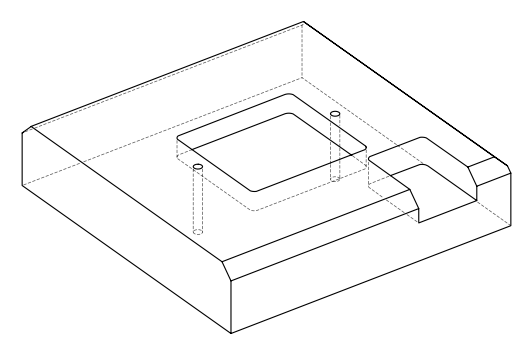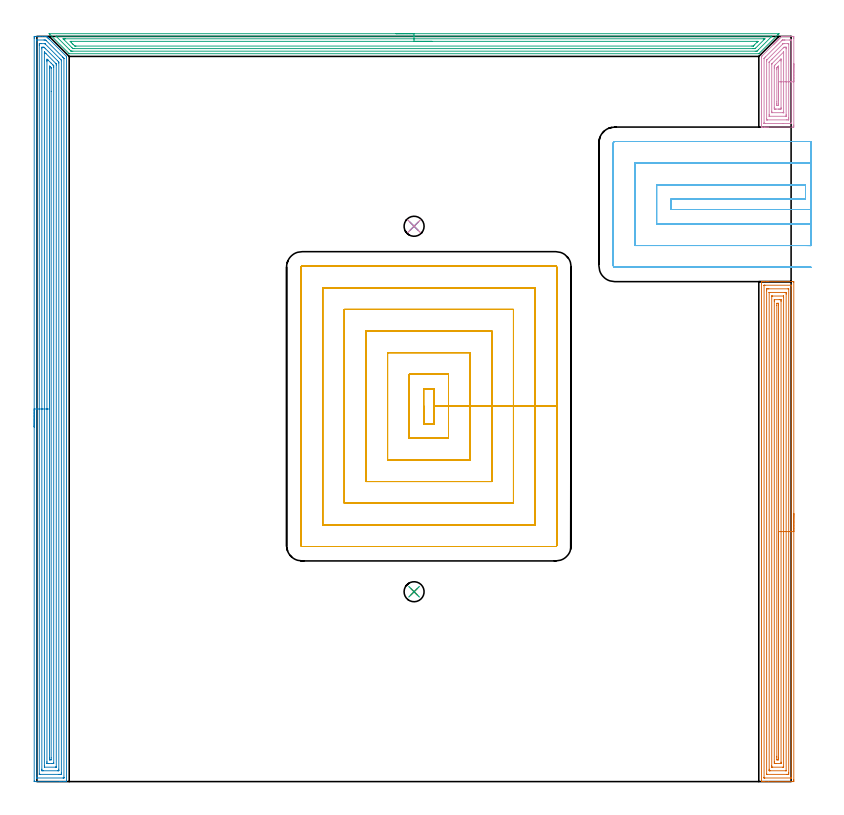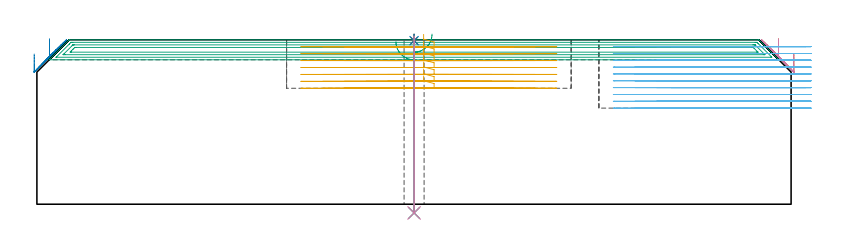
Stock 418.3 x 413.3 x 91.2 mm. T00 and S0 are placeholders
(PLAN: 10 operations, 3 tool changes, 109.6 min)
(1 AREA_MILL | FG_CHAMFER_SURFACE | UGT0205_001 | 15.78 min | 45652 mm3)
(2 AREA_MILL_1 | FG_CHAMFER_SURFACE_1 | UGT0205_001 | 23.19 min | 66208 mm3)
(3 AREA_MILL_2 | FG_CHAMFER_SURFACE_2 | UGT0205_001 | 12.89 min | 24795 mm3)
(4 AREA_MILL_3 | FG_CHAMFER_SURFACE_3 | UGT0205_001 | 2.87 min | 8515 mm3)
(5 MILL_RECTANGULAR_POCKET | POCKET_RECTANGULAR_STRAIGHT | NXT0201_012 | Follow Part, ap 4, ae 75% | 32.24 min | 726405 mm3)
(6 MILL_SLOT | SLOT_PARTIAL_RECTANGULAR | NXT0201_012 | Follow Part, ap 4, ae 75% | 21.75 min | 342617 mm3)
(7 SPOT_DRILL | STEP1HOLE | NXT0321_9005460120000 | 0.03 min | 70 mm3)
(8 SPOT_DRILL_1 | STEP1HOLE_1 | NXT0321_9005460120000 | 0.03 min | 36 mm3)
(9 DRILL_THROUGH_HOLE_INTO_CENTER | STEP1HOLE | UGT0301_506 | 0.39 min | 8785 mm3)
(10 DRILL_THROUGH_HOLE_INTO_CENTER_1 | STEP1HOLE_1 | UGT0301_506 | 0.39 min | 8774 mm3)
(TOOL UGT0205_001 | Chamfer Mill 20 x 3 x 45 deg. | D20 FL50 Z2)
(TOOL NXT0201_012 | ENDMILL 16mm [2P460-1600-NA 1630] | D16 FL38 Z6)
(TOOL NXT0321_9005460120000 | NC Spot Drill, 142deg, 12mm, Carbide, Uncoated | D12 PA142 FL30 Z2)
(TOOL UGT0301_506 | Carbide Drill 11.1 mm | D11.1 PA118 FL94 Z2)
(OP 1 AREA_MILL)
G17 G21 G94 G90
T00 M6
G54
G17 G0 G90 X419.8 Y148.65 S1061 M3
G43 Z101.2 H0
Z83.3
G94 G1 Y148.612 Z82.428 F250.
Y148.498 Z81.564
Y148.309 Z80.712
Y148.047 Z79.88
Y147.713 Z79.074
Y147.31 Z78.3
Y146.841 Z77.564
Y146.31 Z76.872
Y145.721 Z76.229
Y145.078 Z75.64
Y144.386 Z75.109
Y143.65 Z74.64
Y142.876 Z74.237
Y142.07 Z73.903
Y141.238 Z73.641
Y140.386 Z73.452
Y139.522 Z73.338
Y138.65 Z73.3
Y0.983
X419.799 Y0.619 Z73.301
X419.794 Y0.095 Z73.303
X419.792 Y0.008 Z73.306
X419.274 Y0. Z73.823
X405.7 Z87.395
X403.313 Z89.783
X402.305 Z90.795
X401.93 Y0.008 Z91.161
X401.903 Y0.01 Z91.188
X401.9 Y0.172 Z91.2
Y277.128
X401.903 Y277.291 Z91.188
X401.932 Y277.3 Z91.159
X402.305 Z90.794
X402.629 Z90.47
X403.313 Z89.783
X404.541 Z88.556
X405.086 Z88.008
X405.7 Z87.395
X419.274 Z73.823
X419.549 Y277.298 Z73.548
X419.792 Y277.29 Z73.306
X419.799 Y277.046 Z73.299
X419.8 Y138.65 Z73.3
X418.386 Z74.714
X418.385 Y2.183 Z74.715
X418.384 Y2.071 Z74.716
X418.381 Y2.017 Z74.719
X418.38 Y2.011 Z74.72
X418.359 Y2.007 Z74.741
X418.306 Y2.004 Z74.794
X417.903 Y2. Z75.197
X403.715 Z89.385
X403.455 Y2.003 Z89.645
X403.347 Y2.007 Z89.753
X403.328 Y2.009 Z89.772
X403.321 Y2.021 Z89.779
X403.319 Y2.072 Z89.781
X403.316 Y2.182 Z89.784
X403.314 Y2.404 Z89.786
X403.315 Y275.117 Z89.785
X403.316 Y275.229 Z89.784
X403.319 Y275.283 Z89.781
X403.32 Y275.289 Z89.78
X403.341 Y275.293 Z89.759
X403.394 Y275.296 Z89.706
X403.797 Y275.3 Z89.303
X417.985 Z75.115
X418.244 Y275.297 Z74.856
X418.353 Y275.293 Z74.747
X418.372 Y275.291 Z74.728
X418.379 Y275.279 Z74.721
X418.381 Y275.228 Z74.719
X418.384 Y275.117 Z74.716
X418.386 Y274.896 Z74.714
Y138.65
X416.972 Z76.128
X416.971 Y5.086 Z76.129
X416.97 Y4.727 Z76.13
X416.966 Y4.192 Z76.134
X416.964 Y4.022 Z76.136
X416.798 Y4.007 Z76.302
X416.614 Y4.004 Z76.486
X415.918 Y4. Z77.182
X415.727 Z77.373
X405.086 Y4.001 Z88.014
X404.895 Y4.004 Z88.205
X404.768 Y4.01 Z88.332
X404.734 Y4.013 Z88.366
X404.733 Y4.03 Z88.367
X404.731 Y4.072 Z88.369
X404.729 Y4.192 Z88.371
Y272.214
X404.73 Y272.573 Z88.37
X404.733 Y273.107 Z88.367
X404.735 Y273.278 Z88.365
X404.902 Y273.293 Z88.198
X405.086 Y273.296 Z88.014
X405.782 Y273.3 Z87.318
X405.973 Z87.127
X416.614 Y273.299 Z76.486
X416.805 Y273.296 Z76.295
X416.932 Y273.29 Z76.168
X416.966 Y273.287 Z76.134
X416.967 Y273.27 Z76.133
X416.969 Y273.227 Z76.131
X416.971 Y273.107 Z76.129
X416.972 Y138.65 Z76.128
X415.557 Z77.543
Y6.151
X415.556 Y6.047 Z77.544
X415.553 Y6.018 Z77.547
X415.551 Y6.01 Z77.549
X415.543 Y6.007 Z77.557
X415.49 Y6.003 Z77.61
X415.273 Y6.001 Z77.827
X406.839 Y6. Z86.261
X406.42 Y6.003 Z86.68
X406.211 Y6.007 Z86.889
X406.161 Y6.01 Z86.939
X406.149 Y6.017 Z86.951
X406.147 Y6.034 Z86.953
X406.145 Y6.101 Z86.955
X406.143 Y6.701 Z86.957
Y6.873
Y271.149
X406.144 Y271.253 Z86.956
X406.147 Y271.282 Z86.953
X406.149 Y271.29 Z86.951
X406.157 Y271.293 Z86.943
X406.21 Y271.297 Z86.89
X406.426 Y271.299 Z86.674
X414.861 Y271.3 Z78.239
X415.28 Y271.297 Z77.82
X415.489 Y271.293 Z77.611
X415.539 Y271.29 Z77.561
X415.551 Y271.283 Z77.549
X415.553 Y271.266 Z77.547
X415.555 Y271.199 Z77.545
X415.557 Y270.599 Z77.543
Y270.427
Y138.65
X414.143 Z78.957
X414.142 Y8.278 Z78.958
X414.14 Y8.151 Z78.96
X414.136 Y8.05 Z78.964
X414.132 Y8.009 Z78.968
X414.117 Y8.007 Z78.983
X413.954 Y8.002 Z79.146
X413.721 Y8. Z79.379
X407.746 Y8.001 Z85.354
X407.653 Y8.002 Z85.447
X407.596 Y8.006 Z85.504
X407.57 Y8.009 Z85.53
X407.564 Y8.088 Z85.536
X407.559 Y8.469 Z85.541
X407.557 Y8.659 Z85.543
Y269.022
X407.559 Y269.149 Z85.541
X407.564 Y269.25 Z85.536
X407.568 Y269.291 Z85.532
X407.583 Y269.293 Z85.517
X407.746 Y269.297 Z85.354
X407.979 Y269.3 Z85.121
X413.954 Y269.299 Z79.146
X414.047 Y269.298 Z79.053
X414.104 Y269.294 Z78.996
X414.13 Y269.291 Z78.97
X414.136 Y269.212 Z78.964
X414.141 Y268.831 Z78.959
X414.143 Y268.64 Z78.957
Y138.65
X412.729 Z80.371
Y10.787
X412.728 Y10.446 Z80.372
X412.725 Y10.17 Z80.375
X412.722 Y10.033 Z80.378
X412.719 Y10.01 Z80.381
X412.686 Y10.006 Z80.414
X412.621 Y10.002 Z80.479
X409.963 Y10. Z83.137
X409.52 Y10.001 Z83.58
X409.072 Y10.004 Z84.028
X408.988 Y10.01 Z84.112
X408.978 Y10.099 Z84.122
X408.975 Y10.446 Z84.125
X408.972 Y10.999 Z84.128
X408.971 Y266.513 Z84.129
X408.972 Y266.854 Z84.128
X408.975 Y267.13 Z84.125
X408.978 Y267.267 Z84.122
X408.981 Y267.29 Z84.119
X409.014 Y267.294 Z84.086
X409.079 Y267.298 Z84.021
X411.737 Y267.3 Z81.363
X412.18 Y267.299 Z80.92
X412.628 Y267.296 Z80.472
X412.712 Y267.29 Z80.388
X412.722 Y267.201 Z80.378
X412.725 Y266.854 Z80.375
X412.728 Y266.301 Z80.372
X412.729 Y138.65 Z80.371
X411.315 Z81.785
Y13.126
X411.313 Y12.233 Z81.787
X411.312 Y12.214 Z81.788
X411.293 Y12.01 Z81.807
X410.633 Y12.005 Z82.467
X410.407 Y12.01 Z82.693
X410.388 Y12.233 Z82.712
X410.387 Y12.253 Z82.714
X410.385 Y13.148 Z82.715
Y14.02
Y264.173
X410.387 Y265.067 Z82.713
Y265.086
X410.407 Y265.29 Z82.693
X411.067 Y265.295 Z82.033
X411.293 Y265.29 Z81.807
X411.312 Y265.067 Z81.788
X411.313 Y265.047 Z81.787
X411.315 Y264.173 Z81.785
Y138.65
Y137.778 Z81.823
Y136.913 Z81.937
Y136.062 Z82.126
Y135.23 Z82.388
Y134.424 Z82.722
Y133.65 Z83.125
Y132.914 Z83.594
Y132.222 Z84.125
Y131.579 Z84.714
Y130.99 Z85.357
Y130.458 Z86.05
Y129.99 Z86.785
Y129.587 Z87.559
Y129.253 Z88.365
Y128.991 Z89.197
Y128.802 Z90.049
Y128.688 Z90.914
Y128.65 Z91.785
G0 Z101.2
M5
M2
(OP 2 AREA_MILL_1)
G17 G21 G94 G90
T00 M6
G54
G17 G0 G90 X-1.5 Y196.65 S1061 M3
G43 Z101.2 H0
Z83.3
G94 G1 Y196.688 Z82.428 F250.
Y196.802 Z81.564
Y196.991 Z80.712
Y197.253 Z79.88
Y197.587 Z79.074
Y197.99 Z78.3
Y198.458 Z77.564
Y198.99 Z76.872
Y199.579 Z76.229
Y200.222 Z75.64
Y200.914 Z75.109
Y201.65 Z74.64
Y202.424 Z74.237
Y203.23 Z73.903
Y204.062 Z73.641
Y204.914 Z73.452
Y205.778 Z73.338
Y206.65 Z73.3
Y412.312
X-1.499 Y412.675 Z73.301
X-1.494 Y413.2 Z73.303
X-1.491 Y413.292 Z73.306
X-0.974 Y413.3 Z73.823
X1.686 Z76.481
X3.107 Z77.904
X4.346 Z79.141
X5.148 Z79.946
X5.191 Z79.989
X5.233 Y413.299 Z80.031
X5.292 Y413.296 Z80.09
X5.329 Y413.271 Z80.128
X5.432 Y413.168 Z80.232
X5.529 Y413.073 Z80.325
X5.627 Y412.973 Z80.426
X5.726 Y412.875 Z80.525
X5.824 Y412.777 Z80.62
X5.925 Y412.675 Z80.724
X6.019 Y412.581 Z80.818
X6.12 Y412.482 Z80.916
X6.223 Y412.377 Z81.022
X6.312 Y412.288 Z81.112
X6.415 Y412.186 Z81.212
X6.521 Y412.08 Z81.32
X6.605 Y411.995 Z81.405
X6.711 Y411.891 Z81.507
X16.318 Y402.284 Z91.115
X16.344 Y402.256 Z91.141
X16.399 Y402.195 Z91.184
X16.4 Y401.95 Z91.2
Y0.178
X16.397 Y0.01 Z91.188
X16.369 Y0.007 Z91.16
X15.982 Y0. Z90.782
X15.693 Z90.492
X14.988 Z89.783
X13.748 Z88.545
X13.214 Z88.009
X12.594 Z87.39
X-1.242 Y0.001 Z73.556
X-1.492 Y0.01 Z73.306
X-1.499 Y0.26 Z73.299
Y0.284
X-1.5 Y206.65 Z73.3
X-0.086 Z74.714
Y410.886
X-0.084 Y411.111 Z74.716
X-0.081 Y411.222 Z74.719
X-0.079 Y411.274 Z74.721
X-0.07 Y411.29 Z74.73
X-0.018 Y411.292 Z74.782
X0.392 Y411.299 Z75.192
X3.938 Z78.738
X4.346 Y411.296 Z79.146
X4.834 Y411.29 Z79.634
X5.263 Y410.888 Z80.063
X14.303 Y401.847 Z89.103
X14.51 Y401.636 Z89.31
X14.945 Y401.193 Z89.745
X14.979 Y401.137 Z89.779
X14.982 Y401.112 Z89.782
X14.986 Y401.058 Z89.786
Y2.414
X14.984 Y2.189 Z89.784
X14.981 Y2.078 Z89.781
X14.979 Y2.026 Z89.779
X14.97 Y2.01 Z89.77
X14.918 Y2.008 Z89.718
X14.508 Y2.001 Z89.308
X0.321 Y2. Z75.121
X0.057 Y2.003 Z74.857
X-0.057 Y2.008 Z74.743
X-0.076 Y2.01 Z74.724
X-0.079 Y2.025 Z74.721
X-0.082 Y2.078 Z74.718
X-0.085 Y2.189 Z74.715
X-0.086 Y2.41 Z74.714
Y206.65
X1.329 Z76.129
Y408.206
X1.33 Y408.566 Z76.13
X1.333 Y409.1 Z76.133
X1.335 Y409.271 Z76.135
X1.497 Y409.291 Z76.297
X1.686 Y409.295 Z76.486
X2.375 Y409.3 Z77.175
X2.573 Z77.373
X4.15 Y409.298 Z78.95
X4.346 Y409.293 Z79.146
X4.394 Y409.29 Z79.194
X4.428 Y409.263 Z79.228
X4.471 Y409.225 Z79.271
X4.6 Y409.1 Z79.4
X12.645 Y401.056 Z87.445
X13.214 Y400.483 Z88.014
X13.529 Y400.162 Z88.329
X13.565 Y400.112 Z88.365
X13.567 Y400.071 Z88.367
X13.57 Y399.982 Z88.37
X13.571 Y399.802 Z88.371
Y5.094
X13.57 Y4.734 Z88.37
X13.567 Y4.2 Z88.367
X13.565 Y4.029 Z88.365
X13.403 Y4.009 Z88.203
X13.214 Y4.005 Z88.014
X12.525 Y4. Z87.325
X12.327 Z87.127
X1.884 Z76.684
X1.686 Y4.002 Z76.486
X1.488 Y4.005 Z76.288
X1.357 Y4.01 Z76.157
X1.335 Y4.019 Z76.135
X1.333 Y4.037 Z76.133
X1.331 Y4.08 Z76.131
X1.329 Y4.2 Z76.129
Y206.65
X2.743 Z77.543
Y406.419
X2.747 Y407.137 Z77.547
X2.75 Y407.243 Z77.55
X2.755 Y407.29 Z77.555
X2.804 Y407.292 Z77.604
X3.022 Y407.296 Z77.822
X3.46 Y407.3 Z78.26
X3.472 Z78.272
X3.908 Y407.29 Z78.708
X3.971 Y407.269 Z78.771
X4.056 Y407.188 Z78.856
X4.185 Y407.064 Z78.985
X4.346 Y406.904 Z79.146
X4.833 Y406.419 Z79.633
X11.44 Y399.81 Z86.24
X11.976 Y399.268 Z86.776
X12.15 Y399.082 Z86.95
X12.153 Y398.907 Z86.953
X12.157 Y398.546 Z86.957
Y6.881
X12.153 Y6.163 Z86.953
X12.15 Y6.057 Z86.95
X12.145 Y6.01 Z86.945
X12.096 Y6.008 Z86.896
X11.878 Y6.004 Z86.678
X11.44 Y6. Z86.24
X3.46 Z78.26
X3.019 Y6.004 Z77.819
X2.805 Y6.008 Z77.605
X2.757 Y6.01 Z77.557
X2.75 Y6.042 Z77.55
X2.748 Y6.107 Z77.548
X2.743 Y6.71 Z77.543
Y6.881
Y206.65
X4.157 Z78.957
Y403.928
X4.159 Y404.631 Z78.959
X4.16 Y404.632 Z78.96
X4.168 Y404.631 Z78.968
X4.346 Y404.455 Z79.146
X5.065 Y403.737 Z79.865
X10.427 Y398.374 Z85.227
X10.554 Y398.244 Z85.354
X10.736 Y398.048 Z85.536
X10.741 Y397.671 Z85.541
X10.743 Y397.48 Z85.543
Y8.287
X10.742 Y8.16 Z85.542
X10.738 Y8.059 Z85.538
X10.734 Y8.009 Z85.534
X10.719 Y8.006 Z85.519
X10.554 Y8.002 Z85.354
X10.331 Y8. Z85.131
X4.252 Y8.001 Z79.052
X4.194 Y8.005 Z78.994
X4.167 Y8.009 Z78.967
X4.164 Y8.097 Z78.964
X4.158 Y8.478 Z78.958
X4.157 Y8.669 Z78.957
Y8.86
Y206.65
X5.571 Z80.371
Y399.268
X5.572 Y399.82 Z80.372
X5.574 Y400.162 Z80.374
X5.578 Y400.708 Z80.378
X6.12 Y400.225 Z80.92
X6.188 Y400.162 Z80.988
X7.893 Y398.459 Z82.693
X8.872 Y397.48 Z83.672
X8.965 Y397.386 Z83.765
X9.155 Y397.192 Z83.955
X9.283 Y397.057 Z84.083
X9.323 Y397.008 Z84.123
X9.324 Y396.995 Z84.124
X9.327 Y396.929 Z84.127
X9.329 Y396.587 Z84.129
Y396.034
X9.328 Y10.457 Z84.128
X9.326 Y10.18 Z84.126
X9.324 Y10.043 Z84.124
X9.322 Y10.016 Z84.122
X9.297 Y10.01 Z84.097
X9.23 Y10.003 Z84.03
X8.78 Y10.001 Z83.58
X8.346 Y10. Z83.146
X6.573 Z81.373
X6.12 Y10.001 Z80.92
X5.682 Y10.004 Z80.482
X5.589 Y10.01 Z80.389
X5.578 Y10.109 Z80.378
X5.575 Y10.457 Z80.375
X5.572 Y11.009 Z80.372
X5.571 Y206.65 Z80.371
X6.985 Z81.785
Y395.693
X6.986 Y396.587 Z81.786
X6.987 Y396.607 Z81.787
X7.007 Y396.884 Z81.807
X7.31 Y396.587 Z82.11
X7.893 Y395.997 Z82.693
X7.913 Y395.693 Z82.713
X7.914 Y395.672 Z82.714
X7.915 Y382.872 Z82.715
Y13.138
X7.913 Y12.244 Z82.713
Y12.225
X7.893 Y12.01 Z82.693
X7.244 Y12.005 Z82.044
X7.007 Y12.01 Z81.807
X6.988 Y12.244 Z81.788
X6.987 Y12.265 Z81.787
X6.985 Y13.138 Z81.785
Y206.65
Y207.522 Z81.823
Y208.386 Z81.937
Y209.238 Z82.126
Y210.07 Z82.388
Y210.876 Z82.722
Y211.65 Z83.125
Y212.386 Z83.594
Y213.078 Z84.125
Y213.721 Z84.714
Y214.31 Z85.357
Y214.842 Z86.05
Y215.31 Z86.785
Y215.713 Z87.559
Y216.047 Z88.365
Y216.309 Z89.197
Y216.498 Z90.049
Y216.612 Z90.914
Y216.65 Z91.785
G0 Z101.2
M5
M2
(OP 3 AREA_MILL_2)
G17 G21 G94 G90
T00 M6
G54
G17 G0 G90 X199.15 Y414.8 S1061 M3
G43 Z101.2 H0
Z90.1
G94 G1 X199.188 Z89.228 F250.
X199.302 Z88.363
X199.491 Z87.512
X199.753 Z86.68
X200.087 Z85.874
X200.49 Z85.1
X200.959 Z84.364
X201.49 Z83.672
X202.079 Z83.029
X202.722 Z82.44
X203.414 Z81.908
X204.15 Z81.44
X204.924 Z81.037
X205.73 Z80.703
X206.562 Z80.441
X207.414 Z80.252
X208.279 Z80.138
X209.15 Z80.1
X411.434
X411.487 Y414.797 Z80.101
X411.489 Y414.796 Z80.103
X411.487 Y414.786 Z80.112
X411.318 Y414.616 Z80.28
X411.189 Y414.488 Z80.41
X410.937 Y414.237 Z80.663
X400.53 Y403.831 Z91.069
X400.395 Y403.705 Z91.19
X400.18 Y403.7 Z91.2
X18.12
X17.905 Y403.705 Z91.19
X17.778 Y403.821 Z91.078
X7.111 Y414.488 Z80.41
X6.982 Y414.616 Z80.28
X6.813 Y414.787 Z80.111
X6.812 Y414.796 Z80.102
X6.813 Y414.799 Z80.099
X209.15 Y414.8 Z80.1
Y413.386 Z81.514
X407.211 Y413.385 Z81.515
X407.321 Y413.383 Z81.517
X407.432 Y413.379 Z81.521
X407.609 Y413.37 Z81.53
X407.52 Y413.274 Z81.626
X407.422 Y413.173 Z81.727
X407.321 Y413.071 Z81.829
X400.18 Y405.929 Z88.971
X399.827 Y405.579 Z89.321
X399.469 Y405.226 Z89.674
X399.376 Y405.137 Z89.763
X399.34 Y405.121 Z89.779
X398.394 Y405.114 Z89.786
X19.906 Y405.115 Z89.785
X19.12 Y405.119 Z89.781
X19.013 Y405.121 Z89.779
X18.924 Y405.137 Z89.763
X18.832 Y405.226 Z89.674
X18.12 Y405.93 Z88.97
X17.93 Y406.12 Z88.78
X10.776 Y413.274 Z81.626
X10.709 Y413.343 Z81.557
X10.688 Y413.369 Z81.531
X10.683 Y413.378 Z81.522
X10.686 Y413.38 Z81.52
X10.757 Y413.383 Z81.517
X10.868 Y413.385 Z81.515
X209.15 Y413.386 Z81.514
Y411.972 Z82.928
X402.858 Y411.971 Z82.929
X403.266
X403.477 Y411.969 Z82.931
X403.75 Y411.965 Z82.935
X403.751 Y411.957 Z82.943
X403.75 Y411.951 Z82.949
X403.519 Y411.718 Z83.182
X403.287 Y411.486 Z83.414
X398.604 Y406.804 Z88.096
X398.394 Y406.598 Z88.302
X398.336 Y406.547 Z88.353
X398.29 Y406.535 Z88.365
X398.19 Y406.533 Z88.367
X397.985 Y406.53 Z88.37
X397.502 Y406.529 Z88.371
X397.094 Y406.528 Z88.372
X20.798 Y406.529 Z88.371
X20.39
X20.148 Y406.532 Z88.368
X20.028 Y406.535 Z88.365
X19.971 Y406.54 Z88.36
X19.906 Y406.599 Z88.301
X19.486 Y407.014 Z87.886
X15.014 Y411.486 Z83.414
X14.55 Y411.953 Z82.947
X14.546 Y411.965 Z82.935
X14.55 Y411.966 Z82.934
X14.959 Y411.97 Z82.93
X15.442 Y411.971 Z82.929
X15.85 Y411.972 Z82.928
X209.15
Y410.557 Z84.343
X399.321
X399.683 Y410.555 Z84.345
X399.864 Y410.551 Z84.349
X399.891 Y410.55 Z84.35
X399.883 Y410.539 Z84.361
X399.859 Y410.512 Z84.388
X399.614 Y410.264 Z84.636
X399.479 Y410.128 Z84.772
X397.828 Y408.476 Z86.424
X397.502 Y408.151 Z86.749
X397.379 Y408.031 Z86.869
X397.325 Y407.981 Z86.919
X397.296 Y407.956 Z86.944
X397.252 Y407.95 Z86.95
X396.575 Y407.943 Z86.957
X21.657
X21.228 Y407.947 Z86.953
X21.018 Y407.95 Z86.95
X20.798 Y408.158 Z86.742
X20.147 Y408.803 Z86.097
X19.906 Y409.043 Z85.857
X19.252 Y409.697 Z85.203
X19.013 Y409.937 Z84.963
X18.515 Y410.446 Z84.454
X18.427 Y410.551 Z84.349
X19.047 Y410.557 Z84.343
X209.15
X210.022 Z84.381
X210.887 Z84.495
X211.738 Z84.683
X212.57 Z84.946
X213.376 Z85.28
X214.15 Z85.682
X214.886 Z86.151
X215.578 Z86.682
X216.221 Z87.272
X216.811 Z87.915
X217.342 Z88.607
X217.81 Z89.343
X218.213 Z90.116
X218.547 Z90.922
X218.809 Z91.754
X218.998 Z92.606
X219.112 Z93.471
X219.15 Z94.343
G0 Z101.2
M5
M2
(OP 4 AREA_MILL_3)
G17 G21 G94 G90
T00 M6
G54
G17 G0 G90 X419.8 Y398.15 S1061 M3
G43 Z101.2 H0
Z83.3
G94 G1 Y398.112 Z82.428 F250.
Y397.998 Z81.564
Y397.809 Z80.712
Y397.547 Z79.88
Y397.213 Z79.074
Y396.81 Z78.3
Y396.342 Z77.564
Y395.81 Z76.872
Y395.221 Z76.229
Y394.578 Z75.64
Y393.886 Z75.108
Y393.15 Z74.64
Y392.376 Z74.237
Y391.57 Z73.903
Y390.738 Z73.641
Y389.886 Z73.452
Y389.022 Z73.338
Y388.15 Z73.3
Y364.135
X419.798 Y363.606 Z73.302
X419.794 Y363.083 Z73.304
X419.792 Y363.008 Z73.306
X419.274 Y363. Z73.823
X405.688 Z87.407
X405.086 Z88.008
X404.517 Z88.58
X404.199 Z88.897
X403.63 Z89.466
X403.313 Z89.782
X402.677 Z90.422
X402.277 Z90.823
X401.929 Z91.161
X401.902 Y363.009 Z91.188
X401.9 Y363.16 Z91.2
Y401.984
X401.904 Y402.195 Z91.189
X401.978 Y402.28 Z91.119
X402.13 Y402.43 Z90.97
X402.192 Y402.493 Z90.907
X402.426 Y402.728 Z90.67
X408.338 Y408.639 Z84.759
X408.445 Y408.745 Z84.655
X408.526 Y408.826 Z84.573
X408.633 Y408.935 Z84.463
X408.739 Y409.039 Z84.361
X408.824 Y409.124 Z84.276
X408.929 Y409.231 Z84.167
X409.032 Y409.333 Z84.067
X409.121 Y409.421 Z83.978
X409.224 Y409.526 Z83.872
X409.326 Y409.626 Z83.773
X409.419 Y409.719 Z83.681
X409.52 Y409.822 Z83.576
X409.62 Y409.92 Z83.48
X409.716 Y410.016 Z83.383
X409.815 Y410.117 Z83.281
X409.914 Y410.214 Z83.186
X410.014 Y410.314 Z83.086
X410.111 Y410.413 Z82.985
X410.207 Y410.507 Z82.892
X410.311 Y410.611 Z82.788
X410.407 Y410.708 Z82.689
X410.501 Y410.801 Z82.598
X410.609 Y410.909 Z82.491
X410.702 Y411.004 Z82.394
X410.795 Y411.095 Z82.305
X410.906 Y411.206 Z82.193
X410.998 Y411.3 Z82.098
X411.088 Y411.389 Z82.011
X411.204 Y411.504 Z81.896
X411.293 Y411.595 Z81.803
X411.382 Y411.682 Z81.717
X411.501 Y411.801 Z81.598
X411.589 Y411.891 Z81.507
X411.676 Y411.976 Z81.424
X411.799 Y412.099 Z81.301
X411.885 Y412.186 Z81.212
X411.969 Y412.27 Z81.13
X412.096 Y412.396 Z81.003
X412.18 Y412.482 Z80.916
X412.425 Y412.725 Z80.675
X412.99 Y413.289 Z80.108
X413.004 Y413.299 Z80.093
X413.2 Y413.3 Z79.9
X414.205 Z78.895
X414.84 Z78.255
X416.045 Z77.052
X416.614 Z76.481
X417.216 Z75.879
X418.99 Z74.107
X419.274 Y413.297 Z73.822
X419.791 Y413.292 Z73.305
X419.794 Y413.217 Z73.304
X419.798 Y412.694 Z73.302
X419.8 Y412.165 Z73.3
Y388.15
X418.386 Z74.714
Y365.393
X418.384 Y365.169 Z74.716
X418.381 Y365.058 Z74.719
X418.379 Y365.011 Z74.721
X418.278 Y365.008 Z74.822
X417.888 Y365.001 Z75.212
X413.802 Y365. Z79.298
X403.701 Y365.001 Z89.399
X403.453 Y365.005 Z89.647
X403.356 Y365.009 Z89.744
X403.321 Y365.012 Z89.779
X403.319 Y365.058 Z89.781
X403.316 Y365.168 Z89.784
X403.314 Y365.389 Z89.786
Y401.091
X403.321 Y401.142 Z89.779
X403.353 Y401.191 Z89.747
X403.436 Y401.28 Z89.664
X403.562 Y401.411 Z89.538
X403.722 Y401.572 Z89.378
X404.133 Y401.984 Z88.967
X413.061 Y410.912 Z80.039
X413.363 Y411.205 Z79.737
X413.447 Y411.285 Z79.653
X413.571 Y411.294 Z79.529
X413.954 Y411.298 Z79.146
X414.452 Y411.3 Z78.648
X414.84 Z78.26
X417.501 Z75.599
X417.999 Y411.299 Z75.101
X418.247 Y411.295 Z74.853
X418.344 Y411.291 Z74.756
X418.379 Y411.288 Z74.721
X418.381 Y411.242 Z74.719
X418.384 Y411.132 Z74.716
X418.386 Y410.911 Z74.714
Y388.15
X416.972 Z76.128
X416.971 Y368.069 Z76.129
X416.969 Y367.711 Z76.131
X416.965 Y367.176 Z76.135
X416.957 Y367.01 Z76.143
X416.786 Y367.003 Z76.314
X416.614 Y367.001 Z76.486
X415.902 Y367. Z77.198
X405.261 Z87.839
X405.086 Y367.002 Z88.014
X404.911 Y367.005 Z88.189
X404.795 Y367.01 Z88.305
X404.735 Y367.021 Z88.365
X404.733 Y367.057 Z88.367
X404.731 Y367.176 Z88.369
X404.729 Y367.536 Z88.371
Y399.666
X404.732 Y399.932 Z88.368
X404.735 Y400.065 Z88.365
X404.738 Y400.127 Z88.362
X404.802 Y400.199 Z88.298
X404.943 Y400.343 Z88.157
X405.086 Y400.487 Z88.014
X413.724 Y409.124 Z79.376
X413.842 Y409.236 Z79.258
X413.88 Y409.269 Z79.22
X413.912 Y409.29 Z79.188
X413.954 Y409.292 Z79.146
X414.666 Y409.3 Z78.434
X416.439 Z76.661
X416.614 Y409.298 Z76.486
X416.789 Y409.295 Z76.311
X416.905 Y409.29 Z76.195
X416.965 Y409.279 Z76.135
X416.967 Y409.243 Z76.133
X416.969 Y409.124 Z76.131
X416.971 Y408.764 Z76.129
X416.972 Y388.15 Z76.128
X415.557 Z77.543
Y369.854
X415.554 Y369.135 Z77.546
X415.551 Y369.03 Z77.549
X415.549 Y369.01 Z77.551
X415.529 Y369.007 Z77.571
X415.476 Y369.004 Z77.624
X415.265 Y369.001 Z77.835
X406.423 Z86.677
X406.224 Y369.003 Z86.876
X406.175 Y369.006 Z86.925
X406.154 Y369.01 Z86.946
X406.15 Y369.021 Z86.95
X406.148 Y369.088 Z86.952
X406.143 Y369.682 Z86.957
Y369.854
Y398.775
X406.145 Y398.955 Z86.955
X406.147 Y399.045 Z86.953
X406.149 Y399.085 Z86.951
X406.169 Y399.109 Z86.931
X406.357 Y399.306 Z86.743
X407.746 Y400.698 Z85.354
X413.954 Y406.905 Z79.146
X414.171 Y407.12 Z78.929
X414.268 Y407.213 Z78.832
X414.328 Y407.268 Z78.772
X414.365 Y407.29 Z78.735
X414.879 Y407.3 Z78.221
X415.277 Y407.299 Z77.823
X415.476 Y407.297 Z77.624
X415.525 Y407.294 Z77.575
X415.546 Y407.29 Z77.554
X415.55 Y407.279 Z77.55
X415.552 Y407.212 Z77.548
X415.557 Y406.618 Z77.543
Y406.446
Y388.15
X414.143 Z78.957
Y371.257
X414.141 Y371.13 Z78.959
X414.138 Y371.029 Z78.962
X414.135 Y371.008 Z78.965
X414.131 Y371.006 Z78.969
X414.112 Y371.003 Z78.988
X413.954 Y371.001 Z79.146
X413.701 Y371. Z79.399
X407.746 Y371.001 Z85.354
X407.656 Y371.002 Z85.444
X407.6 Y371.006 Z85.5
X407.572 Y371.01 Z85.528
X407.564 Y371.02 Z85.536
X407.562 Y371.067 Z85.538
X407.558 Y371.448 Z85.542
X407.557 Y371.639 Z85.543
Y371.829
Y397.711
X407.56 Y397.903 Z85.54
X407.564 Y398.029 Z85.536
X407.568 Y398.058 Z85.532
X407.577 Y398.072 Z85.523
X407.603 Y398.101 Z85.497
X407.746 Y398.248 Z85.354
X407.829 Y398.331 Z85.271
X414.057 Y404.558 Z79.043
X414.084 Y404.583 Z79.016
X414.116 Y404.61 Z78.984
X414.135 Y404.625 Z78.965
X414.143 Y404.523 Z78.957
Y388.15
X412.729 Z80.371
Y373.764
X412.727 Y373.424 Z80.373
X412.724 Y373.148 Z80.376
X412.722 Y373.019 Z80.378
X412.593 Y373.008 Z80.507
X412.18 Y373.003 Z80.92
X411.714 Y373. Z81.386
X411.293 Z81.807
X409.941 Z83.159
X409.52 Y373.001 Z83.58
X409.05 Y373.004 Z84.05
X408.987 Y373.01 Z84.113
X408.978 Y373.076 Z84.122
X408.975 Y373.424 Z84.125
X408.972 Y373.975 Z84.128
X408.971 Y395.736 Z84.129
X408.972 Y396.288 Z84.128
X408.975 Y396.629 Z84.125
X408.978 Y396.904 Z84.122
X408.989 Y397.029 Z84.111
X409.494 Y397.547 Z83.606
X412.18 Y400.233 Z80.92
X412.612 Y400.657 Z80.488
X412.662 Y400.702 Z80.438
X412.722 Y400.751 Z80.378
X412.725 Y400.674 Z80.375
X412.727 Y400.541 Z80.373
X412.728 Y400.199 Z80.372
X412.729 Y399.646 Z80.371
Y388.15
X411.315 Z81.785
Y376.101
X411.313 Y375.209 Z81.787
X411.312 Y375.19 Z81.788
X411.293 Y375.01 Z81.807
X410.609 Y375.005 Z82.491
X410.407 Y375.01 Z82.693
X410.388 Y375.209 Z82.712
X410.387 Y375.229 Z82.713
X410.385 Y376.123 Z82.715
Y376.994
Y394.844
X410.386 Y395.736 Z82.714
X410.387 Y395.756 Z82.713
X410.407 Y395.997 Z82.693
X410.718 Y396.315 Z82.382
X411.028 Y396.629 Z82.072
X411.163 Y396.76 Z81.937
X411.293 Y396.884 Z81.807
X411.313 Y396.629 Z81.787
X411.314 Y396.608 Z81.786
X411.315 Y395.736 Z81.785
Y388.15
Y387.278 Z81.823
Y386.414 Z81.937
Y385.562 Z82.126
Y384.73 Z82.388
Y383.924 Z82.722
Y383.15 Z83.125
Y382.414 Z83.594
Y381.722 Z84.125
Y381.079 Z84.714
Y380.49 Z85.357
Y379.958 Z86.05
Y379.49 Z86.785
Y379.087 Z87.559
Y378.753 Z88.365
Y378.491 Z89.197
Y378.302 Z90.049
Y378.188 Z90.914
Y378.15 Z91.785
G0 Z101.2
M5
M2
(OP 5 MILL_RECTANGULAR_POCKET)
G17 G21 G94 G90
T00 M6
G54
G17 G0 G90 X214.5 Y208.388 S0 M3
G43 Z101.2 H1
Z94.2
G94 G1 Y198.4 Z91.524 F250.
X220.3 Z89.97
Y208.15 Z87.357
Y217.9 F500.
X214.5
Y198.4
X220.3
Y208.15
X228.3
Y225.9
X206.5
Y190.4
X228.3
Y208.15
X240.3
Y237.9
X194.5
Y178.4
X240.3
Y208.15
X252.3
Y249.9
X182.5
Y166.4
X252.3
Y208.15
X264.3
Y261.9
X170.5
Y154.4
X264.3
Y208.15
X276.3
Y273.9
X158.5
Y142.4
X276.3
Y208.15
X288.3
Y285.4
G3 X287.8 Y285.9 R0.5
G1 X147.
G3 X146.5 Y285.4 R0.5
G1 Y130.9
G3 X147. Y130.4 R0.5
G1 X287.8
G3 X288.3 Y130.9 R0.5
G1 Y208.15
Y209.15
G0 X214.5 Y208.388 Z90.357
G1 Y198.4 Z87.681 F250.
X220.3 Z86.127
Y208.15 Z83.514
Y217.9 F500.
X214.5
Y198.4
X220.3
Y208.15
X228.3
Y225.9
X206.5
Y190.4
X228.3
Y208.15
X240.3
Y237.9
X194.5
Y178.4
X240.3
Y208.15
X252.3
Y249.9
X182.5
Y166.4
X252.3
Y208.15
X264.3
Y261.9
X170.5
Y154.4
X264.3
Y208.15
X276.3
Y273.9
X158.5
Y142.4
X276.3
Y208.15
X288.3
Y285.4
G3 X287.8 Y285.9 R0.5
G1 X147.
G3 X146.5 Y285.4 R0.5
G1 Y130.9
G3 X147. Y130.4 R0.5
G1 X287.8
G3 X288.3 Y130.9 R0.5
G1 Y208.15
Y209.15
G0 X214.5 Y208.388 Z86.514
G1 Y198.4 Z83.838 F250.
X220.3 Z82.284
Y208.15 Z79.671
Y217.9 F500.
X214.5
Y198.4
X220.3
Y208.15
X228.3
Y225.9
X206.5
Y190.4
X228.3
Y208.15
X240.3
Y237.9
X194.5
Y178.4
X240.3
Y208.15
X252.3
Y249.9
X182.5
Y166.4
X252.3
Y208.15
X264.3
Y261.9
X170.5
Y154.4
X264.3
Y208.15
X276.3
Y273.9
X158.5
Y142.4
X276.3
Y208.15
X288.3
Y285.4
G3 X287.8 Y285.9 R0.5
G1 X147.
G3 X146.5 Y285.4 R0.5
G1 Y130.9
G3 X147. Y130.4 R0.5
G1 X287.8
G3 X288.3 Y130.9 R0.5
G1 Y208.15
Y209.15
G0 X214.5 Y208.388 Z82.671
G1 Y198.4 Z79.995 F250.
X220.3 Z78.441
Y208.15 Z75.829
Y217.9 F500.
X214.5
Y198.4
X220.3
Y208.15
X228.3
Y225.9
X206.5
Y190.4
X228.3
Y208.15
X240.3
Y237.9
X194.5
Y178.4
X240.3
Y208.15
X252.3
Y249.9
X182.5
Y166.4
X252.3
Y208.15
X264.3
Y261.9
X170.5
Y154.4
X264.3
Y208.15
X276.3
Y273.9
X158.5
Y142.4
X276.3
Y208.15
X288.3
Y285.4
G3 X287.8 Y285.9 R0.5
G1 X147.
G3 X146.5 Y285.4 R0.5
G1 Y130.9
G3 X147. Y130.4 R0.5
G1 X287.8
G3 X288.3 Y130.9 R0.5
G1 Y208.15
Y209.15
G0 X214.5 Y208.388 Z78.829
G1 Y198.4 Z76.152 F250.
X220.3 Z74.598
Y208.15 Z71.986
Y217.9 F500.
X214.5
Y198.4
X220.3
Y208.15
X228.3
Y225.9
X206.5
Y190.4
X228.3
Y208.15
X240.3
Y237.9
X194.5
Y178.4
X240.3
Y208.15
X252.3
Y249.9
X182.5
Y166.4
X252.3
Y208.15
X264.3
Y261.9
X170.5
Y154.4
X264.3
Y208.15
X276.3
Y273.9
X158.5
Y142.4
X276.3
Y208.15
X288.3
Y285.4
G3 X287.8 Y285.9 R0.5
G1 X147.
G3 X146.5 Y285.4 R0.5
G1 Y130.9
G3 X147. Y130.4 R0.5
G1 X287.8
G3 X288.3 Y130.9 R0.5
G1 Y208.15
Y209.15
G0 X214.5 Y208.388 Z74.986
G1 Y198.4 Z72.309 F250.
X220.3 Z70.755
Y208.15 Z68.143
Y217.9 F500.
X214.5
Y198.4
X220.3
Y208.15
X228.3
Y225.9
X206.5
Y190.4
X228.3
Y208.15
X240.3
Y237.9
X194.5
Y178.4
X240.3
Y208.15
X252.3
Y249.9
X182.5
Y166.4
X252.3
Y208.15
X264.3
Y261.9
X170.5
Y154.4
X264.3
Y208.15
X276.3
Y273.9
X158.5
Y142.4
X276.3
Y208.15
X288.3
Y285.4
G3 X287.8 Y285.9 R0.5
G1 X147.
G3 X146.5 Y285.4 R0.5
G1 Y130.9
G3 X147. Y130.4 R0.5
G1 X287.8
G3 X288.3 Y130.9 R0.5
G1 Y208.15
Y209.15
G0 X214.5 Y208.388 Z71.143
G1 Y198.4 Z68.467 F250.
X220.3 Z66.913
Y208.15 Z64.3
Y217.9 F500.
X214.5
Y198.4
X220.3
Y208.15
X228.3
Y225.9
X206.5
Y190.4
X228.3
Y208.15
X240.3
Y237.9
X194.5
Y178.4
X240.3
Y208.15
X252.3
Y249.9
X182.5
Y166.4
X252.3
Y208.15
X264.3
Y261.9
X170.5
Y154.4
X264.3
Y208.15
X276.3
Y273.9
X158.5
Y142.4
X276.3
Y208.15
X288.3
Y285.4
G3 X287.8 Y285.9 R0.5
G1 X147.
G3 X146.5 Y285.4 R0.5
G1 Y130.9
G3 X147. Y130.4 R0.5
G1 X287.8
G3 X288.3 Y130.9 R0.5
G1 Y208.15
Y209.15
G0 Z101.2
M5
M2
(OP 6 MILL_SLOT)
G17 G21 G94 G90
T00 M6
G54
G17 G0 G90 X429.3 Y317.275 S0 M3
G43 Z101.2 H1
Z87.41
G94 G1 X426.3 Y317.299 F250.
G3 X426.046 Y317.3 R32. F500.
G1 X351.7
Y323.
X426.046
G3 X426.3 Y323.001 R32.
G1 Y331.001
G2 X426.046 Y331. R24.
G1 X343.7
Y309.3
X426.046
G2 X426.3 Y309.299 R24.
G1 X429.3 Y309.267 F250.
X429.299 Y343.066
X426.3 Y343.003
G2 X426.046 Y343. R12. F500.
G1 X331.7
Y297.3
X426.046
G2 X426.3 Y297.297 R12.
G1 X429.299 Y297.234 F250.
X429.046 Y355.
X426.046
X320.5 F500.
G3 X319.7 Y354.2 R0.8
G1 Y286.1
G3 X320.5 Y285.3 R0.8
G1 X426.046
X429.046 F250.
G0 X429.3 Y317.275 Z83.62
G1 X426.3 Y317.299
G3 X426.046 Y317.3 R32. F500.
G1 X351.7
Y323.
X426.046
G3 X426.3 Y323.001 R32.
G1 Y331.001
G2 X426.046 Y331. R24.
G1 X343.7
Y309.3
X426.046
G2 X426.3 Y309.299 R24.
G1 X429.3 Y309.267 F250.
X429.299 Y343.066
X426.3 Y343.003
G2 X426.046 Y343. R12. F500.
G1 X331.7
Y297.3
X426.046
G2 X426.3 Y297.297 R12.
G1 X429.299 Y297.234 F250.
X429.046 Y355.
X426.046
X320.5 F500.
G3 X319.7 Y354.2 R0.8
G1 Y286.1
G3 X320.5 Y285.3 R0.8
G1 X426.046
X429.046 F250.
G0 X429.3 Y317.3 Z79.83
G1 X426.3
X351.7 F500.
Y323.
X426.3
Y331.
X343.7
Y309.3
X426.3
X429.3 F250.
Y343.
X426.3
X331.7 F500.
Y297.3
X426.3
X429.3 F250.
Y355.
X426.3
X320.5 F500.
G3 X319.7 Y354.2 R0.8
G1 Y286.1
G3 X320.5 Y285.3 R0.8
G1 X426.3
X429.3 F250.
G0 Y317.3 Z76.04
G1 X426.3
X351.7 F500.
Y323.
X426.3
Y331.
X343.7
Y309.3
X426.3
X429.3 F250.
Y343.
X426.3
X331.7 F500.
Y297.3
X426.3
X429.3 F250.
Y355.
X426.3
X320.5 F500.
G3 X319.7 Y354.2 R0.8
G1 Y286.1
G3 X320.5 Y285.3 R0.8
G1 X426.3
X429.3 F250.
G0 Y317.3 Z72.25
G1 X426.3
X351.7 F500.
Y323.
X426.3
Y331.
X343.7
Y309.3
X426.3
X429.3 F250.
Y343.
X426.3
X331.7 F500.
Y297.3
X426.3
X429.3 F250.
Y355.
X426.3
X320.5 F500.
G3 X319.7 Y354.2 R0.8
G1 Y286.1
G3 X320.5 Y285.3 R0.8
G1 X426.3
X429.3 F250.
G0 Y317.3 Z68.46
G1 X426.3
X351.7 F500.
Y323.
X426.3
Y331.
X343.7
Y309.3
X426.3
X429.3 F250.
Y343.
X426.3
X331.7 F500.
Y297.3
X426.3
X429.3 F250.
Y355.
X426.3
X320.5 F500.
G3 X319.7 Y354.2 R0.8
G1 Y286.1
G3 X320.5 Y285.3 R0.8
G1 X426.3
X429.3 F250.
G0 Y317.3 Z64.67
G1 X426.3
X351.7 F500.
Y323.
X426.3
Y331.
X343.7
Y309.3
X426.3
X429.3 F250.
Y343.
X426.3
X331.7 F500.
Y297.3
X426.3
X429.3 F250.
Y355.
X426.3
X320.5 F500.
G3 X319.7 Y354.2 R0.8
G1 Y286.1
G3 X320.5 Y285.3 R0.8
G1 X426.3
X429.3 F250.
G0 Y317.3 Z60.88
G1 X426.3
X351.7 F500.
Y323.
X426.3
Y331.
X343.7
Y309.3
X426.3
X429.3 F250.
Y343.
X426.3
X331.7 F500.
Y297.3
X426.3
X429.3 F250.
Y355.
X426.3
X320.5 F500.
G3 X319.7 Y354.2 R0.8
G1 Y286.1
G3 X320.5 Y285.3 R0.8
G1 X426.3
X429.3 F250.
G0 Y317.3 Z57.09
G1 X426.3
X351.7 F500.
Y323.
X426.3
Y331.
X343.7
Y309.3
X426.3
X429.3 F250.
Y343.
X426.3
X331.7 F500.
Y297.3
X426.3
X429.3 F250.
Y355.
X426.3
X320.5 F500.
G3 X319.7 Y354.2 R0.8
G1 Y286.1
G3 X320.5 Y285.3 R0.8
G1 X426.3
X429.3 F250.
G0 Y317.3 Z53.3
G1 X426.3
X351.7 F500.
Y323.
X426.3
Y331.
X343.7
Y309.3
X426.3
X429.3 F250.
Y343.
X426.3
X331.7 F500.
Y297.3
X426.3
X429.3 F250.
Y355.
X426.3
X320.5 F500.
G3 X319.7 Y354.2 R0.8
G1 Y286.1
G3 X320.5 Y285.3 R0.8
G1 X426.3
X429.3 F250.
G0 Z101.2
M5
M2
(OP 7 SPOT_DRILL)
G17 G21 G94 G90
T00 M6
G54
G17 G0 G90 X209.2 Y105.3 S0 M3
G43 Z101.2 H0
G94 G81 G98 Z90.722 F250. R94.2
G80
M5
M2
(OP 8 SPOT_DRILL_1)
G17 G21 G94 G90
T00 M6
G54
G17 G0 G90 X209.2 Y308. S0 M3
G43 Z101.2 H0
G94 G81 G98 Z90.722 F250. R94.2
G80
M5
M2
(OP 9 DRILL_THROUGH_HOLE_INTO_CENTER)
G17 G21 G94 G90
T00 M6
G54
G17 G0 G90 X209.2 Y105.3 S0 M3
G43 Z101.2 H0
G94 G73 G98 Z-4.835 F250. Q10.671 R93.2
G80
M5
M2
(OP 10 DRILL_THROUGH_HOLE_INTO_CENTER_1)
G17 G21 G94 G90
T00 M6
G54
G17 G0 G90 X209.2 Y308. S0 M3
G43 Z101.2 H0
G94 G73 G98 Z-4.835 F250. Q10.671 R93.2
G80
M5
M2
